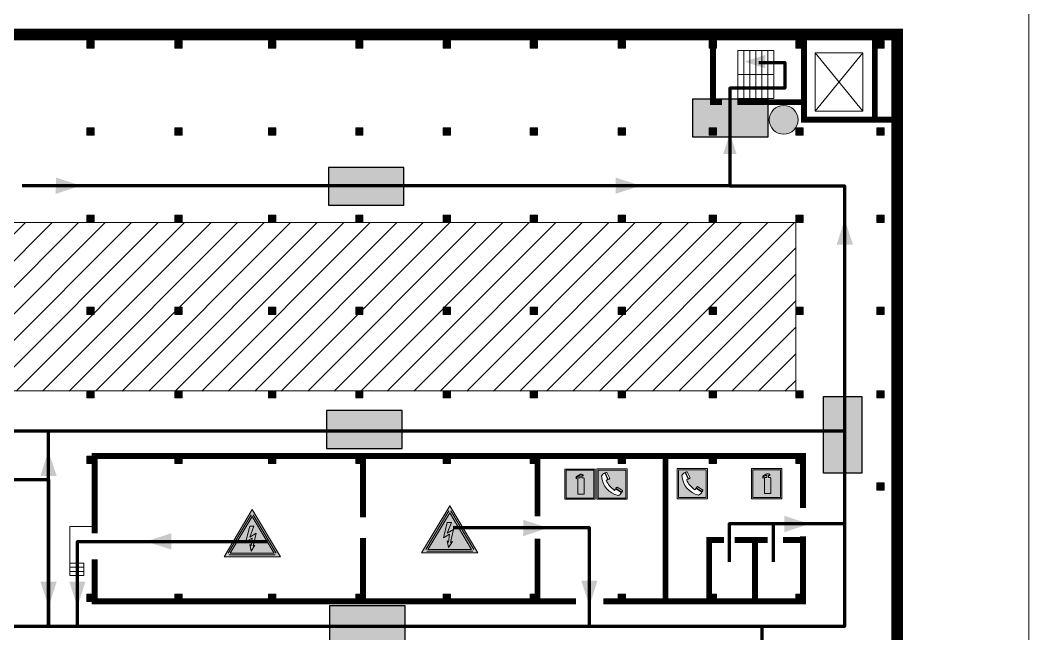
# Model space of a CAD drawing. Header units: millimetres. Extents: x 13810 to 67229, y 12374 to 21950.
# Drawn here: x 29495.7 to 29666.5, y 14740.7 to 14844.6 of the extents above; entities that cross this region are included whole.
import ezdxf

# ---------------------------------------------------------------- set-up
doc = ezdxf.new("R2010")
doc.units = ezdxf.units.MM
doc.layers.add('План_Штампы', color=7, linetype='Continuous')

# ---------------------------------------------------------------- blocks, each defined once
blk = doc.blocks.new('A$C32E8229D')
at = {"true_color": 0xffffff}
blk.add_hatch(color=7, dxfattribs=at).paths.add_polyline_path([(0, 0), (0, -8), (16, -8), (16, 0)])
h = blk.add_hatch(color=126)
h.paths.add_polyline_path([(0.2, -0.2), (15.8, -0.2), (15.8, -7.8), (0.2, -7.8)])
h.paths.add_polyline_path([(13.49, -2.05), (12.08, -2.05), (11.37, -2.63, 0.162397), (11.29, -2.84), (11.29, -3.63), (10.35, -3.63), (10.35, -4.05), (11.68, -4.05), (11.68, -3.48), (12.26, -4.28), (11.29, -5.1), (11.29, -6.78), (11.85, -6.78), (11.85, -5.44), (12.8, -4.64), (12.8, -5.94), (14.46, -5.94), (14.46, -5.39), (13.45, -5.39), (13.45, -3.97), (12.46, -2.59), (13.15, -2.59), (13.69, -3.34), (14.18, -3)], flags=16)
h.paths.add_polyline_path([(10.74, -1.82, 1), (11.8, -1.82, 1)], flags=16)
h.paths.add_polyline_path([(9.39, -3.59), (5.99, -3.59), (6.56, -3.03), (5.91, -3.03), (5.1, -3.83), (5.91, -4.64), (6.56, -4.64), (5.99, -4.09), (9.39, -4.09)], flags=16)
h.paths.add_polyline_path([(4.29, -1.08), (1.72, -1.08), (1.72, -6.6), (4.29, -6.6)], flags=16)
at = {"color": 126}
blk.add_lwpolyline([(16, -8), (0, -8), (0, 0), (16, 0)], close=True, dxfattribs=at)
blk = doc.blocks.new('A$C7B8C2D5B')
at = {"lineweight": 0}
h = blk.add_hatch(color=5, dxfattribs=at)
h.dxf.hatch_style = 1
h.paths.add_polyline_path([(1.4, -3.02, 1), (-2.11, -3.02, 1)])
at = {"color": 5, "lineweight": 0}
blk.add_circle((-0.36, -3.02), 1.75, dxfattribs=at)
blk = doc.blocks.new('A$C456E1F9C')
at = {"lineweight": 5}
h = blk.add_hatch(color=242, dxfattribs=at)
h.paths.add_polyline_path([(0.51, -1.47), (0.51, -13.26), (12.29, -13.26), (12.29, -1.47)])
h.paths.add_polyline_path([(5.42, -4.95, -0.254479), (4.78, -5.4), (3.52, -2.53, -0.209735), (4.23, -2.4)], flags=16)
h.paths.add_polyline_path([(8.53, -8.6), (10.87, -10.17), (10.54, -10.76), (8.03, -9.13, -0.192251)], flags=16)
h.paths.add_polyline_path([(4.61, -5.49, 0.005518), (3.87, -5.72, 0.128647), (7.49, -10.01, 0.00809), (7.83, -9.33), (10.47, -10.97, -0.16736), (8.99, -12.25, -0.327862), (1.95, -3.95, -0.166952), (3.36, -2.62)], flags=16)
at = {"color": 242, "lineweight": 5}
for p, q in [((0, -13.77), (0, -0.97)), ((12.8, -0.97), (0, -0.97)), ((4.61, -5.49), (3.36, -2.62)), ((3.52, -2.53), (4.78, -5.4)), ((4.23, -2.4), (5.42, -4.95)), ((12.8, -13.77), (12.8, -0.97)), ((7.83, -9.33), (10.47, -10.97)), ((8.03, -9.13), (10.54, -10.76)), ((10.81, -10.12), (8.53, -8.6)), ((10.54, -10.76), (10.8, -10.3)), ((10.8, -10.3), (10.81, -10.12)), ((0, -13.77), (12.8, -13.77))]:
    blk.add_line(p, q, dxfattribs=at)
blk.add_lwpolyline([(0.51, -1.47), (12.29, -1.47), (12.29, -13.26), (0.51, -13.26)], close=True, dxfattribs=at)
for centre, radius, start, end in [((4.59, -5.34), 2.99, 114.2845, 152.1974), ((11.12, -3.31), 9.19, 183.9915, 256.6009), ((4.02, -3.27), 0.891, 76.3284, 123.7092), ((14.98, -39.1), 35.17, 107.1487, 108.4135), ((13.86, -0.94), 11.08, 205.5536, 234.8762), ((4.68, -4.59), 0.824, 276.9621, 334.0723), ((-13.31, 0.8), 23.44, 332.5487, 334.4027), ((8.94, -9.5), 0.989, 114.4092, 157.9388), ((7.87, -9.46), 3, 291.9291, 329.9329)]:
    blk.add_arc(centre, radius, start, end, dxfattribs=at)
blk = doc.blocks.new('A$C3AD82952')
at = {"true_color": 0xf5f5ff}
h = blk.add_hatch(color=7, dxfattribs=at)
h.dxf.hatch_style = 1
h.paths.add_polyline_path([(8.21, 8.73, 0.414214), (7.89, 9.05), (7.22, 9.05), (7.22, 9.92), (7.59, 9.92, 1), (7.57, 10.36), (7.22, 10.36), (7.22, 10.6), (6.43, 10.6), (6.43, 10.36), (6.01, 10.36), (4.74, 9.59), (4.74, 8.69), (4.98, 8.73), (4.98, 9.26), (6.12, 9.91), (6.43, 9.91), (6.43, 9.05), (5.76, 9.05, 0.414214), (5.44, 8.73), (5.44, 2.2), (8.21, 2.2)], flags=0)
h.paths.add_polyline_path([(12.8, 12.8), (0, 12.8), (0, 0), (12.8, 0)])
h.paths.add_polyline_path([(0.51, 12.29), (12.29, 12.29), (12.29, 0.51), (0.51, 0.51)], flags=16)
h.paths.add_polyline_path([(4.74, 9.59), (6.01, 10.36), (6.43, 10.36), (6.43, 10.6), (7.22, 10.6), (7.22, 10.36), (7.59, 10.36, -0.94586), (7.59, 9.92), (7.22, 9.92), (7.22, 9.05), (7.89, 9.05, -0.414214), (8.21, 8.73), (8.21, 2.2), (5.44, 2.2), (5.44, 8.73, -0.414214), (5.76, 9.05), (6.43, 9.05), (6.43, 9.91), (6.12, 9.91), (4.98, 9.26), (4.98, 8.73), (4.74, 8.69)], flags=0)
h = blk.add_hatch(color=242)
h.dxf.hatch_style = 1
h.paths.add_polyline_path([(12.29, 12.29), (0.51, 12.29), (0.51, 0.51), (12.29, 0.51)])
h.paths.add_polyline_path([(4.74, 8.69), (4.74, 9.59), (6.01, 10.36), (6.43, 10.36), (6.43, 10.6), (7.22, 10.6), (7.22, 10.36), (7.59, 10.36, -0.94586), (7.59, 9.92), (7.22, 9.92), (7.22, 9.05), (7.89, 9.05, -0.414214), (8.21, 8.73), (8.21, 2.2), (5.44, 2.2), (5.44, 8.73, -0.414214), (5.76, 9.05), (6.43, 9.05), (6.43, 9.91), (6.12, 9.91), (4.98, 9.26), (4.98, 8.73)], flags=16)
h = blk.add_hatch(color=7, dxfattribs=at)
h.dxf.hatch_style = 1
h.paths.add_polyline_path([(8.21, 8.73, 0.414214), (7.89, 9.05), (7.22, 9.05), (7.22, 9.92), (7.59, 9.92, 1), (7.57, 10.36), (7.22, 10.36), (7.22, 10.6), (6.43, 10.6), (6.43, 10.36), (6.01, 10.36), (4.74, 9.59), (4.74, 8.69), (4.98, 8.73), (4.98, 9.26), (6.12, 9.91), (6.43, 9.91), (6.43, 9.05), (5.76, 9.05, 0.414214), (5.44, 8.73), (5.44, 2.2), (8.21, 2.2)])
at = {"color": 242, "lineweight": 5}
for p, q in [((0, 0), (0, 12.8)), ((0, 12.8), (12.8, 12.8)), ((6.01, 10.36), (4.74, 9.59)), ((4.74, 9.59), (4.74, 8.69)), ((4.74, 8.69), (4.98, 8.73)), ((4.98, 9.26), (6.12, 9.91)), ((4.98, 8.73), (4.98, 9.26)), ((5.44, 2.2), (5.44, 8.73)), ((5.76, 9.05), (6.43, 9.05)), ((6.01, 10.36), (6.43, 10.36)), ((6.12, 9.91), (6.43, 9.91)), ((7.22, 10.6), (6.43, 10.6)), ((6.43, 10.6), (6.43, 10.36)), ((6.43, 9.91), (6.43, 9.05)), ((7.22, 10.36), (7.22, 10.6)), ((7.59, 10.36), (7.22, 10.36)), ((7.22, 9.05), (7.22, 9.92)), ((7.59, 9.92), (7.22, 9.92)), ((7.89, 9.05), (7.22, 9.05)), ((8.21, 2.2), (8.21, 8.73)), ((12.8, 0), (12.8, 12.8)), ((0, 0), (12.8, 0)), ((5.44, 2.2), (8.21, 2.2))]:
    blk.add_line(p, q, dxfattribs=at)
blk.add_lwpolyline([(0.51, 12.29), (12.29, 12.29), (12.29, 0.51), (0.51, 0.51)], close=True, dxfattribs=at)
for centre, radius, start, end in [((5.76, 8.73), 0.32, 90, 180), ((7.58, 10.14), 0.223, 273.1875, 86.8125), ((7.89, 8.73), 0.32, 0, 90)]:
    blk.add_arc(centre, radius, start, end, dxfattribs=at)
blk = doc.blocks.new('A$C3E6D3DDE')
at = {"lineweight": 5}
h = blk.add_hatch(color=40, dxfattribs=at)
h.paths.add_polyline_path([(24.1, 1.45), (16.46, -11.35), (31.74, -11.35)])
h.paths.add_polyline_path([(24.09, -0.46), (30.03, -10.41), (18.14, -10.41)], flags=16)
h.paths.add_polyline_path([(24.54, -3.08), (23.41, -6.02), (25.13, -5.01), (24.33, -8.5), (24.82, -8.27), (23.79, -9.86), (23.4, -8.04), (23.8, -8.43), (24.04, -6.29), (22.39, -7.25), (23.44, -3.08)], flags=0)
h = blk.add_hatch(color=256, dxfattribs=at)
h.paths.add_polyline_path([(24.37, 0.03, 0.567511), (23.82, 0.03), (17.59, -10.4, 0.582454), (17.86, -10.88), (30.32, -10.88, 0.582149), (30.6, -10.4)])
h.paths.add_polyline_path([(24.09, -0.46), (18.14, -10.41), (30.03, -10.41)], flags=16)
h.paths.add_polyline_path([(24.54, -3.08), (23.41, -6.02), (25.13, -5.01), (24.33, -8.5), (24.82, -8.27), (23.79, -9.86), (23.4, -8.04), (23.8, -8.43), (24.04, -6.29), (22.39, -7.25), (23.44, -3.08)], flags=0)
h = blk.add_hatch(color=40, dxfattribs=at)
h.paths.add_polyline_path([(24.09, -0.46), (18.14, -10.41), (30.03, -10.41)])
h.paths.add_polyline_path([(24.82, -8.27), (23.79, -9.86), (23.4, -8.04), (23.8, -8.43), (24.04, -6.29), (22.39, -7.25), (23.44, -3.08), (24.54, -3.08), (23.41, -6.02), (25.13, -5.01), (24.33, -8.5)], flags=16)
at = {"color": 40, "lineweight": 5}
for p, q in [((16.46, -11.35), (24.1, 1.45)), ((24.1, 1.45), (31.74, -11.35))]:
    blk.add_line(p, q, dxfattribs=at)
at = {"lineweight": 5}
for p, q in [((17.59, -10.4), (23.82, 0.03)), ((24.37, 0.03), (30.6, -10.4)), ((18.14, -10.41), (24.09, -0.46)), ((24.09, -0.46), (30.03, -10.41)), ((23.44, -3.08), (22.39, -7.25)), ((23.41, -6.02), (24.54, -3.08)), ((25.13, -5.01), (23.41, -6.02)), ((24.54, -3.08), (23.44, -3.08)), ((24.33, -8.5), (25.13, -5.01)), ((22.39, -7.25), (24.04, -6.29)), ((23.8, -8.43), (23.4, -8.04)), ((23.4, -8.04), (23.79, -9.86)), ((24.04, -6.29), (23.8, -8.43)), ((17.86, -10.88), (30.32, -10.88)), ((18.14, -10.41), (30.03, -10.41)), ((23.79, -9.86), (24.82, -8.27)), ((24.82, -8.27), (24.33, -8.5))]:
    blk.add_line(p, q, dxfattribs=at)
at = {"color": 50, "lineweight": 5}
blk.add_line((31.74, -11.35), (16.46, -11.35), dxfattribs=at)
blk = doc.blocks.new('A$C7B4425F7')
at = {"true_color": 0xffffff}
blk.add_hatch(color=7, dxfattribs=at).paths.add_polyline_path([(0, 0), (-16, 0), (-16, -8), (0, -8)])
h = blk.add_hatch(color=126)
h.paths.add_polyline_path([(-0.2, -0.2), (-15.8, -0.2), (-15.8, -7.8), (-0.2, -7.8)])
h.paths.add_polyline_path([(-11.76, -2.03), (-11.76, -3.66), (-11.17, -3.66, -0.568275), (-11.17, -6.18), (-12.58, -6.18), (-12.58, -2.03)], flags=16)
h.paths.add_polyline_path([(-13.33, -4.12, -0.495768), (-13.59, -6.18), (-15.03, -6.18), (-15.03, -2.03), (-13.59, -2.03, -0.487973)], flags=16)
h.paths.add_polyline_path([(-10.25, -2.03), (-9.48, -2.03), (-9.48, -6.18), (-10.25, -6.18)], flags=16)
h.paths.add_polyline_path([(-13.84, -3.69), (-14.24, -3.69), (-14.24, -3.03), (-13.9, -3.03, -0.692621)], flags=0)
h.paths.add_polyline_path([(-9.15, -2.03), (-8.4, -2.03), (-8.04, -3.07), (-7.68, -2.03), (-6.93, -2.03), (-7.64, -4.1), (-6.93, -6.18), (-7.68, -6.18), (-8.04, -5.14), (-8.4, -6.18), (-9.15, -6.18), (-8.44, -4.1)], flags=16)
h.paths.add_polyline_path([(-11.76, -4.46), (-11.42, -4.46, -0.692621), (-11.36, -5.12), (-11.76, -5.12)], flags=0)
h.paths.add_polyline_path([(-13.9, -5.2), (-14.24, -5.2), (-14.24, -4.55), (-13.84, -4.55, -0.708038)], flags=0)
edge = h.paths.add_edge_path(flags=16)
edge.add_ellipse((-5.51, -4.08), major_axis=(0, 2.05), ratio=0.586184, start_angle=0, end_angle=360)
edge = h.paths.add_edge_path(flags=0)
edge.add_ellipse((-5.51, -4.08), major_axis=(0, 1.14), ratio=0.454828, start_angle=0, end_angle=360)
h.paths.add_polyline_path([(-4.13, -4.96, 0.377264), (-3.48, -4.52, 0.0555), (-3.16, -2.03), (-1.66, -2.03), (-1.66, -4.96), (-0.96, -4.96), (-0.96, -7.01), (-1.75, -7.01), (-1.75, -6.18), (-3.3, -6.18), (-3.3, -7.02), (-4.13, -7.02)], flags=16)
h.paths.add_polyline_path([(-2.73, -2.91), (-2.28, -2.91), (-2.28, -4.96), (-3.05, -4.96, 0.079136)], flags=0)
at = {"color": 126}
blk.add_lwpolyline([(-16, -8), (0, -8), (0, 0), (-16, 0)], close=True, dxfattribs=at)

msp = doc.modelspace()

# ---------------------------------------------------------------- hatches: boundary and pattern name
at = {"lineweight": 0}
h = msp.add_hatch(color=256, dxfattribs=at)
h.dxf.hatch_style = 1
h.paths.add_polyline_path([(29507.01, 14841.1), (29507.01, 14839.87), (29508.23, 14839.87), (29508.23, 14841.1)])
h = msp.add_hatch(color=256, dxfattribs=at)
h.dxf.hatch_style = 1
h.paths.add_polyline_path([(29521.92, 14841.1), (29521.92, 14839.87), (29523.14, 14839.87), (29523.14, 14841.1)])
h = msp.add_hatch(color=256, dxfattribs=at)
h.dxf.hatch_style = 1
h.paths.add_polyline_path([(29537.79, 14841.1), (29537.79, 14839.87), (29539.01, 14839.87), (29539.01, 14841.1)])
h = msp.add_hatch(color=256, dxfattribs=at)
h.dxf.hatch_style = 1
h.paths.add_polyline_path([(29552.56, 14841.1), (29552.56, 14839.87), (29553.78, 14839.87), (29553.78, 14841.1)])
h = msp.add_hatch(color=256, dxfattribs=at)
h.dxf.hatch_style = 1
h.paths.add_polyline_path([(29567.39, 14841.1), (29567.39, 14839.87), (29568.61, 14839.87), (29568.61, 14841.1)])
h = msp.add_hatch(color=256, dxfattribs=at)
h.dxf.hatch_style = 1
h.paths.add_polyline_path([(29582.12, 14841.1), (29582.12, 14839.87), (29583.34, 14839.87), (29583.34, 14841.1)])
h = msp.add_hatch(color=256, dxfattribs=at)
h.dxf.hatch_style = 1
h.paths.add_polyline_path([(29597, 14841.1), (29597, 14839.87), (29598.22, 14839.87), (29598.22, 14841.1)])
h = msp.add_hatch(color=256, dxfattribs=at)
h.dxf.hatch_style = 1
h.paths.add_polyline_path([(29612.42, 14841.1), (29612.42, 14839.87), (29613.65, 14839.87), (29613.65, 14841.1)])
h = msp.add_hatch(color=256, dxfattribs=at)
h.dxf.hatch_style = 1
h.paths.add_polyline_path([(29627.09, 14841.1), (29627.09, 14839.87), (29628.31, 14839.87), (29628.31, 14841.1)])
h = msp.add_hatch(color=256, dxfattribs=at)
h.dxf.hatch_style = 1
h.paths.add_polyline_path([(29640.82, 14841.11), (29640.82, 14839.88), (29642.04, 14839.88), (29642.04, 14841.11)])
h = msp.add_hatch(color=256, dxfattribs=at)
h.dxf.hatch_style = 1
h.paths.add_polyline_path([(29507.01, 14826.38), (29507.01, 14825.15), (29508.23, 14825.15), (29508.23, 14826.38)])
h = msp.add_hatch(color=256, dxfattribs=at)
h.dxf.hatch_style = 1
h.paths.add_polyline_path([(29521.92, 14826.38), (29521.92, 14825.15), (29523.14, 14825.15), (29523.14, 14826.38)])
h = msp.add_hatch(color=256, dxfattribs=at)
h.dxf.hatch_style = 1
h.paths.add_polyline_path([(29537.79, 14826.38), (29537.79, 14825.15), (29539.01, 14825.15), (29539.01, 14826.38)])
h = msp.add_hatch(color=256, dxfattribs=at)
h.dxf.hatch_style = 1
h.paths.add_polyline_path([(29552.56, 14826.38), (29552.56, 14825.15), (29553.78, 14825.15), (29553.78, 14826.38)])
h = msp.add_hatch(color=256, dxfattribs=at)
h.dxf.hatch_style = 1
h.paths.add_polyline_path([(29567.39, 14826.38), (29567.39, 14825.15), (29568.61, 14825.15), (29568.61, 14826.38)])
h = msp.add_hatch(color=256, dxfattribs=at)
h.dxf.hatch_style = 1
h.paths.add_polyline_path([(29582.12, 14826.38), (29582.12, 14825.15), (29583.34, 14825.15), (29583.34, 14826.38)])
h = msp.add_hatch(color=256, dxfattribs=at)
h.dxf.hatch_style = 1
h.paths.add_polyline_path([(29597, 14826.38), (29597, 14825.15), (29598.22, 14825.15), (29598.22, 14826.38)])
h = msp.add_hatch(color=256, dxfattribs=at)
h.dxf.hatch_style = 1
h.paths.add_polyline_path([(29612.42, 14826.38), (29612.42, 14825.15), (29613.65, 14825.15), (29613.65, 14826.38)])
h = msp.add_hatch(color=256, dxfattribs=at)
h.dxf.hatch_style = 1
h.paths.add_polyline_path([(29627.09, 14826.38), (29627.09, 14825.15), (29628.31, 14825.15), (29628.31, 14826.38)])
h = msp.add_hatch(color=256, dxfattribs=at)
h.dxf.hatch_style = 1
h.paths.add_polyline_path([(29640.82, 14826.38), (29640.82, 14825.15), (29642.04, 14825.15), (29642.04, 14826.38)])
h = msp.add_hatch(dxfattribs=at)
h.set_pattern_fill('ANSI31', color=256, angle=180)
h.set_pattern_definition([(225, (46856.7913, 21551.342), (2.24506403, -2.24506403), [])])
h.paths.add_polyline_path([(29630.82, 14729.43), (29640.66, 14729.43), (29640.66, 14739.39), (29630.82, 14739.39)])
h.paths.add_polyline_path([(29553.71, 14706), (29567.31, 14706), (29567.31, 14735.09), (29553.71, 14735.09)])
h.paths.add_polyline_path([(29523.06, 14706), (29537.72, 14706), (29537.72, 14735.09), (29523.06, 14735.09)])
h.paths.add_polyline_path([(29479.03, 14706), (29506.93, 14706), (29506.93, 14735.09), (29479.03, 14735.09)])
h.paths.add_polyline_path([(29466.35, 14723.1), (29476, 14723.1), (29476, 14732.81), (29466.35, 14732.81)])
h.paths.add_polyline_path([(29464.52, 14677.43), (29477.81, 14677.43), (29477.81, 14689.92), (29464.52, 14689.92)])
h.paths.add_polyline_path([(29344.69, 14706), (29417.82, 14706), (29417.82, 14735.1), (29344.69, 14735.1)])
h.paths.add_polyline_path([(29194.26, 14706), (29313.12, 14706), (29313.12, 14735.1), (29194.26, 14735.1)])
h.paths.add_polyline_path([(29224.82, 14781.8), (29313.12, 14781.8), (29313.12, 14810.28), (29224.82, 14810.28)])
h.paths.add_polyline_path([(29359.24, 14781.8), (29447.7, 14781.8), (29447.7, 14810.28), (29359.24, 14810.28)])
h.paths.add_polyline_path([(29465.44, 14783.09), (29476.69, 14783.09), (29476.69, 14793.79), (29465.44, 14793.79)])
h.paths.add_polyline_path([(29465.44, 14812.7), (29476.69, 14812.7), (29476.69, 14823.4), (29465.44, 14823.4)])
h.paths.add_polyline_path([(29479.03, 14781.8), (29627.02, 14781.8), (29627.02, 14810.28), (29479.03, 14810.28)])
h = msp.add_hatch(color=256, dxfattribs=at)
h.dxf.hatch_style = 1
h.paths.add_polyline_path([(29507.01, 14811.59), (29507.01, 14810.36), (29508.23, 14810.36), (29508.23, 14811.59)])
h = msp.add_hatch(color=256, dxfattribs=at)
h.dxf.hatch_style = 1
h.paths.add_polyline_path([(29521.92, 14811.59), (29521.92, 14810.36), (29523.14, 14810.36), (29523.14, 14811.59)])
h = msp.add_hatch(color=256, dxfattribs=at)
h.dxf.hatch_style = 1
h.paths.add_polyline_path([(29537.79, 14811.59), (29537.79, 14810.36), (29539.01, 14810.36), (29539.01, 14811.59)])
h = msp.add_hatch(color=256, dxfattribs=at)
h.dxf.hatch_style = 1
h.paths.add_polyline_path([(29552.56, 14811.59), (29552.56, 14810.36), (29553.78, 14810.36), (29553.78, 14811.59)])
h = msp.add_hatch(color=256, dxfattribs=at)
h.dxf.hatch_style = 1
h.paths.add_polyline_path([(29567.39, 14811.59), (29567.39, 14810.36), (29568.61, 14810.36), (29568.61, 14811.59)])
h = msp.add_hatch(color=256, dxfattribs=at)
h.dxf.hatch_style = 1
h.paths.add_polyline_path([(29582.12, 14811.59), (29582.12, 14810.36), (29583.34, 14810.36), (29583.34, 14811.59)])
h = msp.add_hatch(color=256, dxfattribs=at)
h.dxf.hatch_style = 1
h.paths.add_polyline_path([(29597, 14811.59), (29597, 14810.36), (29598.22, 14810.36), (29598.22, 14811.59)])
h = msp.add_hatch(color=256, dxfattribs=at)
h.dxf.hatch_style = 1
h.paths.add_polyline_path([(29612.42, 14811.59), (29612.42, 14810.36), (29613.65, 14810.36), (29613.65, 14811.59)])
h = msp.add_hatch(color=256, dxfattribs=at)
h.dxf.hatch_style = 1
h.paths.add_polyline_path([(29627.09, 14811.59), (29627.09, 14810.36), (29628.31, 14810.36), (29628.31, 14811.59)])
h = msp.add_hatch(color=256, dxfattribs=at)
h.dxf.hatch_style = 1
h.paths.add_polyline_path([(29640.82, 14811.59), (29640.82, 14810.36), (29642.04, 14810.36), (29642.04, 14811.59)])
h = msp.add_hatch(color=256, dxfattribs=at)
h.dxf.hatch_style = 1
h.paths.add_polyline_path([(29507.01, 14796.01), (29507.01, 14794.78), (29508.23, 14794.78), (29508.23, 14796.01)])
h = msp.add_hatch(color=256, dxfattribs=at)
h.dxf.hatch_style = 1
h.paths.add_polyline_path([(29521.92, 14796.01), (29521.92, 14794.78), (29523.14, 14794.78), (29523.14, 14796.01)])
h = msp.add_hatch(color=256, dxfattribs=at)
h.dxf.hatch_style = 1
h.paths.add_polyline_path([(29537.79, 14796.01), (29537.79, 14794.78), (29539.01, 14794.78), (29539.01, 14796.01)])
h = msp.add_hatch(color=256, dxfattribs=at)
h.dxf.hatch_style = 1
h.paths.add_polyline_path([(29552.56, 14796.01), (29552.56, 14794.78), (29553.78, 14794.78), (29553.78, 14796.01)])
h = msp.add_hatch(color=256, dxfattribs=at)
h.dxf.hatch_style = 1
h.paths.add_polyline_path([(29567.39, 14796.01), (29567.39, 14794.78), (29568.61, 14794.78), (29568.61, 14796.01)])
h = msp.add_hatch(color=256, dxfattribs=at)
h.dxf.hatch_style = 1
h.paths.add_polyline_path([(29582.12, 14796.01), (29582.12, 14794.78), (29583.34, 14794.78), (29583.34, 14796.01)])
h = msp.add_hatch(color=256, dxfattribs=at)
h.dxf.hatch_style = 1
h.paths.add_polyline_path([(29597, 14796.01), (29597, 14794.78), (29598.22, 14794.78), (29598.22, 14796.01)])
h = msp.add_hatch(color=256, dxfattribs=at)
h.dxf.hatch_style = 1
h.paths.add_polyline_path([(29612.42, 14796.01), (29612.42, 14794.78), (29613.65, 14794.78), (29613.65, 14796.01)])
h = msp.add_hatch(color=256, dxfattribs=at)
h.dxf.hatch_style = 1
h.paths.add_polyline_path([(29627.09, 14796.01), (29627.09, 14794.78), (29628.31, 14794.78), (29628.31, 14796.01)])
h = msp.add_hatch(color=256, dxfattribs=at)
h.dxf.hatch_style = 1
h.paths.add_polyline_path([(29640.82, 14796.01), (29640.82, 14794.78), (29642.04, 14794.78), (29642.04, 14796.01)])
h = msp.add_hatch(color=256, dxfattribs=at)
h.dxf.hatch_style = 1
h.paths.add_polyline_path([(29507.01, 14781.88), (29507.01, 14780.65), (29508.23, 14780.65), (29508.23, 14781.88)])
h = msp.add_hatch(color=256, dxfattribs=at)
h.dxf.hatch_style = 1
h.paths.add_polyline_path([(29521.92, 14781.88), (29521.92, 14780.65), (29523.14, 14780.65), (29523.14, 14781.88)])
h = msp.add_hatch(color=256, dxfattribs=at)
h.dxf.hatch_style = 1
h.paths.add_polyline_path([(29537.79, 14781.88), (29537.79, 14780.65), (29539.01, 14780.65), (29539.01, 14781.88)])
h = msp.add_hatch(color=256, dxfattribs=at)
h.dxf.hatch_style = 1
h.paths.add_polyline_path([(29552.56, 14781.88), (29552.56, 14780.65), (29553.78, 14780.65), (29553.78, 14781.88)])
h = msp.add_hatch(color=256, dxfattribs=at)
h.dxf.hatch_style = 1
h.paths.add_polyline_path([(29567.39, 14781.88), (29567.39, 14780.65), (29568.61, 14780.65), (29568.61, 14781.88)])
h = msp.add_hatch(color=256, dxfattribs=at)
h.dxf.hatch_style = 1
h.paths.add_polyline_path([(29582.12, 14781.88), (29582.12, 14780.65), (29583.34, 14780.65), (29583.34, 14781.88)])
h = msp.add_hatch(color=256, dxfattribs=at)
h.dxf.hatch_style = 1
h.paths.add_polyline_path([(29597, 14781.88), (29597, 14780.65), (29598.22, 14780.65), (29598.22, 14781.88)])
h = msp.add_hatch(color=256, dxfattribs=at)
h.dxf.hatch_style = 1
h.paths.add_polyline_path([(29612.42, 14781.88), (29612.42, 14780.65), (29613.65, 14780.65), (29613.65, 14781.88)])
h = msp.add_hatch(color=256, dxfattribs=at)
h.dxf.hatch_style = 1
h.paths.add_polyline_path([(29627.09, 14781.88), (29627.09, 14780.65), (29628.31, 14780.65), (29628.31, 14781.88)])
h = msp.add_hatch(color=256, dxfattribs=at)
h.dxf.hatch_style = 1
h.paths.add_polyline_path([(29640.82, 14781.88), (29640.82, 14780.65), (29642.04, 14780.65), (29642.04, 14781.88)])
h = msp.add_hatch(color=256, dxfattribs=at)
h.dxf.hatch_style = 1
h.paths.add_polyline_path([(29507.01, 14770.81), (29507.01, 14769.57), (29508.23, 14769.57), (29508.23, 14770.81)])
h = msp.add_hatch(color=256, dxfattribs=at)
h.dxf.hatch_style = 1
h.paths.add_polyline_path([(29521.92, 14770.81), (29521.92, 14769.57), (29523.14, 14769.57), (29523.14, 14770.81)])
h = msp.add_hatch(color=256, dxfattribs=at)
h.dxf.hatch_style = 1
h.paths.add_polyline_path([(29537.79, 14770.81), (29537.79, 14769.57), (29539.01, 14769.57), (29539.01, 14770.81)])
h = msp.add_hatch(color=256, dxfattribs=at)
h.dxf.hatch_style = 1
h.paths.add_polyline_path([(29552.56, 14770.81), (29552.56, 14769.57), (29553.78, 14769.57), (29553.78, 14770.81)])
h = msp.add_hatch(color=256, dxfattribs=at)
h.dxf.hatch_style = 1
h.paths.add_polyline_path([(29567.39, 14770.81), (29567.39, 14769.57), (29568.61, 14769.57), (29568.61, 14770.81)])
h = msp.add_hatch(color=256, dxfattribs=at)
h.dxf.hatch_style = 1
h.paths.add_polyline_path([(29582.12, 14770.81), (29582.12, 14769.57), (29583.34, 14769.57), (29583.34, 14770.81)])
h = msp.add_hatch(color=256, dxfattribs=at)
h.dxf.hatch_style = 1
h.paths.add_polyline_path([(29597, 14770.81), (29597, 14769.57), (29598.22, 14769.57), (29598.22, 14770.81)])
h = msp.add_hatch(color=256, dxfattribs=at)
h.dxf.hatch_style = 1
h.paths.add_polyline_path([(29612.42, 14770.81), (29612.42, 14769.57), (29613.65, 14769.57), (29613.65, 14770.81)])
h = msp.add_hatch(color=256, dxfattribs=at)
h.dxf.hatch_style = 1
h.paths.add_polyline_path([(29627.09, 14770.81), (29627.09, 14769.57), (29628.31, 14769.57), (29628.31, 14770.81)])
h = msp.add_hatch(color=256, dxfattribs=at)
h.dxf.hatch_style = 1
h.paths.add_polyline_path([(29640.82, 14766.27), (29640.82, 14765.03), (29642.04, 14765.03), (29642.04, 14766.27)])
h = msp.add_hatch(color=256, dxfattribs=at)
h.dxf.hatch_style = 1
h.paths.add_polyline_path([(29507.01, 14747.44), (29507.01, 14746.21), (29508.23, 14746.21), (29508.23, 14747.44)])
h = msp.add_hatch(color=256, dxfattribs=at)
h.dxf.hatch_style = 1
h.paths.add_polyline_path([(29521.92, 14747.44), (29521.92, 14746.21), (29523.14, 14746.21), (29523.14, 14747.44)])
h = msp.add_hatch(color=256, dxfattribs=at)
h.dxf.hatch_style = 1
h.paths.add_polyline_path([(29537.79, 14747.44), (29537.79, 14746.21), (29539.01, 14746.21), (29539.01, 14747.44)])
h = msp.add_hatch(color=256, dxfattribs=at)
h.dxf.hatch_style = 1
h.paths.add_polyline_path([(29552.56, 14747.44), (29552.56, 14746.21), (29553.78, 14746.21), (29553.78, 14747.44)])
h = msp.add_hatch(color=256, dxfattribs=at)
h.dxf.hatch_style = 1
h.paths.add_polyline_path([(29567.39, 14747.44), (29567.39, 14746.21), (29568.61, 14746.21), (29568.61, 14747.44)])
h = msp.add_hatch(color=256, dxfattribs=at)
h.dxf.hatch_style = 1
h.paths.add_polyline_path([(29582.12, 14747.44), (29582.12, 14746.21), (29583.34, 14746.21), (29583.34, 14747.44)])
h = msp.add_hatch(color=256, dxfattribs=at)
h.dxf.hatch_style = 1
h.paths.add_polyline_path([(29597, 14747.44), (29597, 14746.21), (29598.22, 14746.21), (29598.22, 14747.44)])
h = msp.add_hatch(color=256, dxfattribs=at)
h.dxf.hatch_style = 1
h.paths.add_polyline_path([(29612.42, 14747.44), (29612.42, 14746.21), (29613.65, 14746.21), (29613.65, 14747.44)])
h = msp.add_hatch(color=256, dxfattribs=at)
h.dxf.hatch_style = 1
h.paths.add_polyline_path([(29627.09, 14747.44), (29627.09, 14746.21), (29628.31, 14746.21), (29628.31, 14747.44)])

# ---------------------------------------------------------------- linework, layer by layer
at = {"color": 126, "lineweight": 0, "true_color": 0x008754}
msp.add_lwpolyline([(29066.55, 14939.23), (29666.55, 14939.23), (29666.55, 14544.23), (29066.55, 14544.23)], close=True, dxfattribs=at)
at = {"lineweight": 0}
for points, const_width in [([(29644.19, 14674.74), (29644.26, 14674.74), (29644.26, 14842.17), (29187.77, 14842.17)], 2), ([(29643.86, 14827.77), (29628.47, 14827.77), (29628.47, 14842.56), (29628.47, 14830.71), (29617.2, 14830.71)], 1), ([(29614.6, 14830.71), (29613.08, 14830.71), (29613.08, 14842.14)], 1), ([(29640.47, 14827.77), (29640.47, 14842.16)], 1), ([(29508.33, 14757.71), (29508.33, 14770.81), (29628.31, 14770.81), (29628.31, 14762.02)], 1), ([(29553.78, 14770.81), (29553.78, 14760.42)], 1), ([(29583.34, 14770.81), (29583.34, 14760.62)], 1), ([(29605.01, 14770.81), (29605.01, 14746.21)], 1), ([(29553.78, 14756.94), (29553.78, 14746.21)], 1), ([(29583.34, 14756.84), (29583.34, 14746.21)], 1), ([(29628.31, 14757.24), (29628.31, 14746.21), (29594.49, 14746.21)], 1), ([(29612.42, 14746.21), (29612.42, 14756.59), (29614.9, 14756.59)], 1), ([(29616.71, 14756.59), (29622.3, 14756.59)], 1), ([(29620.19, 14756.59), (29620.19, 14746.21)], 1), ([(29628.31, 14756.59), (29624.94, 14756.59)], 1), ([(29589.85, 14746.21), (29508.33, 14746.21), (29508.33, 14753.35)], 1)]:
    msp.add_lwpolyline(points, dxfattribs=dict(at, const_width=const_width))
for points in [[(29508.23, 14839.87), (29507.01, 14839.87), (29507.01, 14841.1), (29508.23, 14841.1)], [(29523.14, 14839.87), (29521.92, 14839.87), (29521.92, 14841.1), (29523.14, 14841.1)], [(29539.01, 14839.87), (29537.79, 14839.87), (29537.79, 14841.1), (29539.01, 14841.1)], [(29553.78, 14839.87), (29552.56, 14839.87), (29552.56, 14841.1), (29553.78, 14841.1)], [(29568.61, 14839.87), (29567.39, 14839.87), (29567.39, 14841.1), (29568.61, 14841.1)], [(29583.34, 14839.87), (29582.12, 14839.87), (29582.12, 14841.1), (29583.34, 14841.1)], [(29598.22, 14839.87), (29597, 14839.87), (29597, 14841.1), (29598.22, 14841.1)], [(29613.65, 14839.87), (29612.42, 14839.87), (29612.42, 14841.1), (29613.65, 14841.1)], [(29628.31, 14839.87), (29627.09, 14839.87), (29627.09, 14841.1), (29628.31, 14841.1)], [(29642.04, 14839.88), (29640.82, 14839.88), (29640.82, 14841.11), (29642.04, 14841.11)], [(29618.26, 14839.48), (29617.24, 14839.48), (29617.24, 14835.4), (29618.26, 14835.4)], [(29619.28, 14839.48), (29618.26, 14839.48), (29618.26, 14835.4), (29619.28, 14835.4)], [(29620.3, 14839.48), (29619.28, 14839.48), (29619.28, 14835.4), (29620.3, 14835.4)], [(29621.33, 14839.48), (29620.3, 14839.48), (29620.3, 14835.4), (29621.33, 14835.4)], [(29622.35, 14839.48), (29621.33, 14839.48), (29621.33, 14835.4), (29622.35, 14835.4)], [(29622.35, 14839.48), (29621.33, 14839.48), (29621.33, 14835.4), (29622.35, 14835.4)], [(29623.37, 14839.48), (29622.35, 14839.48), (29622.35, 14835.4), (29623.37, 14835.4)], [(29638.46, 14829.2), (29630.36, 14829.2), (29630.36, 14839.09), (29638.46, 14839.09)], [(29618.26, 14835.4), (29617.24, 14835.4), (29617.24, 14831.31), (29618.26, 14831.31)], [(29619.28, 14835.4), (29618.26, 14835.4), (29618.26, 14831.31), (29619.28, 14831.31)], [(29620.3, 14835.4), (29619.28, 14835.4), (29619.28, 14831.31), (29620.3, 14831.31)], [(29621.33, 14835.4), (29620.3, 14835.4), (29620.3, 14831.31), (29621.33, 14831.31)], [(29622.35, 14835.4), (29621.33, 14835.4), (29621.33, 14831.31), (29622.35, 14831.31)], [(29622.35, 14835.4), (29621.33, 14835.4), (29621.33, 14831.31), (29622.35, 14831.31)], [(29623.37, 14835.4), (29622.35, 14835.4), (29622.35, 14831.31), (29623.37, 14831.31)], [(29508.23, 14825.15), (29507.01, 14825.15), (29507.01, 14826.38), (29508.23, 14826.38)], [(29523.14, 14825.15), (29521.92, 14825.15), (29521.92, 14826.38), (29523.14, 14826.38)], [(29539.01, 14825.15), (29537.79, 14825.15), (29537.79, 14826.38), (29539.01, 14826.38)], [(29553.78, 14825.15), (29552.56, 14825.15), (29552.56, 14826.38), (29553.78, 14826.38)], [(29568.61, 14825.15), (29567.39, 14825.15), (29567.39, 14826.38), (29568.61, 14826.38)], [(29583.34, 14825.15), (29582.12, 14825.15), (29582.12, 14826.38), (29583.34, 14826.38)], [(29598.22, 14825.15), (29597, 14825.15), (29597, 14826.38), (29598.22, 14826.38)], [(29613.65, 14825.15), (29612.42, 14825.15), (29612.42, 14826.38), (29613.65, 14826.38)], [(29628.31, 14825.15), (29627.09, 14825.15), (29627.09, 14826.38), (29628.31, 14826.38)], [(29642.04, 14825.15), (29640.82, 14825.15), (29640.82, 14826.38), (29642.04, 14826.38)], [(29627.09, 14781.88), (29479.11, 14781.88), (29479.11, 14810.36), (29627.09, 14810.36)], [(29508.23, 14810.36), (29507.01, 14810.36), (29507.01, 14811.59), (29508.23, 14811.59)], [(29523.14, 14810.36), (29521.92, 14810.36), (29521.92, 14811.59), (29523.14, 14811.59)], [(29539.01, 14810.36), (29537.79, 14810.36), (29537.79, 14811.59), (29539.01, 14811.59)], [(29553.78, 14810.36), (29552.56, 14810.36), (29552.56, 14811.59), (29553.78, 14811.59)], [(29568.61, 14810.36), (29567.39, 14810.36), (29567.39, 14811.59), (29568.61, 14811.59)], [(29583.34, 14810.36), (29582.12, 14810.36), (29582.12, 14811.59), (29583.34, 14811.59)], [(29598.22, 14810.36), (29597, 14810.36), (29597, 14811.59), (29598.22, 14811.59)], [(29613.65, 14810.36), (29612.42, 14810.36), (29612.42, 14811.59), (29613.65, 14811.59)], [(29628.31, 14810.36), (29627.09, 14810.36), (29627.09, 14811.59), (29628.31, 14811.59)], [(29642.04, 14810.36), (29640.82, 14810.36), (29640.82, 14811.59), (29642.04, 14811.59)], [(29508.23, 14794.78), (29507.01, 14794.78), (29507.01, 14796.01), (29508.23, 14796.01)], [(29523.14, 14794.78), (29521.92, 14794.78), (29521.92, 14796.01), (29523.14, 14796.01)], [(29539.01, 14794.78), (29537.79, 14794.78), (29537.79, 14796.01), (29539.01, 14796.01)], [(29553.78, 14794.78), (29552.56, 14794.78), (29552.56, 14796.01), (29553.78, 14796.01)], [(29568.61, 14794.78), (29567.39, 14794.78), (29567.39, 14796.01), (29568.61, 14796.01)], [(29583.34, 14794.78), (29582.12, 14794.78), (29582.12, 14796.01), (29583.34, 14796.01)], [(29598.22, 14794.78), (29597, 14794.78), (29597, 14796.01), (29598.22, 14796.01)], [(29613.65, 14794.78), (29612.42, 14794.78), (29612.42, 14796.01), (29613.65, 14796.01)], [(29628.31, 14794.78), (29627.09, 14794.78), (29627.09, 14796.01), (29628.31, 14796.01)], [(29642.04, 14794.78), (29640.82, 14794.78), (29640.82, 14796.01), (29642.04, 14796.01)], [(29508.23, 14780.65), (29507.01, 14780.65), (29507.01, 14781.88), (29508.23, 14781.88)], [(29523.14, 14780.65), (29521.92, 14780.65), (29521.92, 14781.88), (29523.14, 14781.88)], [(29539.01, 14780.65), (29537.79, 14780.65), (29537.79, 14781.88), (29539.01, 14781.88)], [(29553.78, 14780.65), (29552.56, 14780.65), (29552.56, 14781.88), (29553.78, 14781.88)], [(29568.61, 14780.65), (29567.39, 14780.65), (29567.39, 14781.88), (29568.61, 14781.88)], [(29583.34, 14780.65), (29582.12, 14780.65), (29582.12, 14781.88), (29583.34, 14781.88)], [(29598.22, 14780.65), (29597, 14780.65), (29597, 14781.88), (29598.22, 14781.88)], [(29613.65, 14780.65), (29612.42, 14780.65), (29612.42, 14781.88), (29613.65, 14781.88)], [(29628.31, 14780.65), (29627.09, 14780.65), (29627.09, 14781.88), (29628.31, 14781.88)], [(29642.04, 14780.65), (29640.82, 14780.65), (29640.82, 14781.88), (29642.04, 14781.88)], [(29508.23, 14769.57), (29507.01, 14769.57), (29507.01, 14770.81), (29508.23, 14770.81)], [(29523.14, 14769.57), (29521.92, 14769.57), (29521.92, 14770.81), (29523.14, 14770.81)], [(29539.01, 14769.57), (29537.79, 14769.57), (29537.79, 14770.81), (29539.01, 14770.81)], [(29553.78, 14769.57), (29552.56, 14769.57), (29552.56, 14770.81), (29553.78, 14770.81)], [(29568.61, 14769.57), (29567.39, 14769.57), (29567.39, 14770.81), (29568.61, 14770.81)], [(29583.34, 14769.57), (29582.12, 14769.57), (29582.12, 14770.81), (29583.34, 14770.81)], [(29598.22, 14769.57), (29597, 14769.57), (29597, 14770.81), (29598.22, 14770.81)], [(29613.65, 14769.57), (29612.42, 14769.57), (29612.42, 14770.81), (29613.65, 14770.81)], [(29628.31, 14769.57), (29627.09, 14769.57), (29627.09, 14770.81), (29628.31, 14770.81)], [(29642.04, 14765.03), (29640.82, 14765.03), (29640.82, 14766.27), (29642.04, 14766.27)], [(29506.53, 14752.67), (29504.15, 14752.67), (29504.15, 14751.98), (29506.53, 14751.98)], [(29506.53, 14751.98), (29504.15, 14751.98), (29504.15, 14751.29), (29506.53, 14751.29)], [(29506.53, 14751.29), (29504.15, 14751.29), (29504.15, 14750.6), (29506.53, 14750.6)], [(29508.23, 14746.21), (29507.01, 14746.21), (29507.01, 14747.44), (29508.23, 14747.44)], [(29523.14, 14746.21), (29521.92, 14746.21), (29521.92, 14747.44), (29523.14, 14747.44)], [(29539.01, 14746.21), (29537.79, 14746.21), (29537.79, 14747.44), (29539.01, 14747.44)], [(29553.78, 14746.21), (29552.56, 14746.21), (29552.56, 14747.44), (29553.78, 14747.44)], [(29568.61, 14746.21), (29567.39, 14746.21), (29567.39, 14747.44), (29568.61, 14747.44)], [(29583.34, 14746.21), (29582.12, 14746.21), (29582.12, 14747.44), (29583.34, 14747.44)], [(29598.22, 14746.21), (29597, 14746.21), (29597, 14747.44), (29598.22, 14747.44)], [(29613.65, 14746.21), (29612.42, 14746.21), (29612.42, 14747.44), (29613.65, 14747.44)], [(29628.31, 14746.21), (29627.09, 14746.21), (29627.09, 14747.44), (29628.31, 14747.44)]]:
    msp.add_lwpolyline(points, close=True, dxfattribs=at)
for points in [[(29638.46, 14839.09), (29630.36, 14829.2)], [(29638.46, 14829.2), (29630.36, 14839.09)], [(29504.15, 14750.6), (29504.15, 14758.86), (29508.33, 14758.86)]]:
    msp.add_lwpolyline(points, dxfattribs=at)
at = {"color": 126, "lineweight": 100, "true_color": 0x008754}
for points in [[(29620.8, 14837.42), (29625.2, 14837.42), (29625.2, 14833.06), (29615.91, 14833.06), (29615.91, 14816.56), (29635.32, 14816.56), (29635.32, 14741.97), (29185.35, 14741.97), (29185.35, 14701.21), (29175.06, 14693.08), (29175.06, 14677.38), (29165.17, 14677.38), (29165.17, 14688.44), (29168.9, 14688.44), (29168.9, 14684.54)], [(29615.91, 14816.56), (29496.07, 14816.56)], [(29635.32, 14775.04), (29185.35, 14775.04), (29185.35, 14741.97)], [(29488.88, 14766.85), (29500.55, 14766.85), (29500.55, 14741.97), (29500.55, 14775.04)], [(29623.33, 14752.9), (29623.33, 14759.35), (29615.79, 14759.35), (29615.79, 14752.9)], [(29635.32, 14759.35), (29624.24, 14759.35), (29623.33, 14759.35)], [(29592.13, 14741.97), (29592.13, 14758.66), (29569.05, 14758.66)], [(29537.6, 14756.32), (29505.38, 14756.32), (29505.38, 14741.97)], [(29621.32, 14741.97), (29621.32, 14718.89)]]:
    msp.add_lwpolyline(points, dxfattribs=at)
at = {"layer": 'План_Штампы', "color": 126, "true_color": 0x008754}
for points in [[(29621.91, 14838.72), (29621.91, 14836.44), (29618.41, 14837.57)], [(29617.06, 14821.95), (29614.79, 14821.95), (29615.91, 14825.44)], [(29501.76, 14815.19), (29501.77, 14817.96), (29506.02, 14816.59)], [(29596.55, 14815.19), (29596.56, 14817.96), (29600.8, 14816.59)], [(29636.77, 14806.6), (29634, 14806.61), (29635.37, 14810.85)], [(29501.91, 14767.44), (29499.15, 14767.44), (29500.51, 14771.69)], [(29580.91, 14757.25), (29580.92, 14760.02), (29585.17, 14758.65)], [(29625.15, 14757.92), (29625.15, 14760.69), (29629.4, 14759.32)], [(29521.3, 14757.75), (29521.3, 14754.98), (29517.05, 14756.35)], [(29499.15, 14749.57), (29501.92, 14749.57), (29500.55, 14745.32)], [(29504.03, 14749.57), (29506.79, 14749.57), (29505.43, 14745.32)], [(29590.73, 14749.72), (29593.5, 14749.72), (29592.14, 14745.47)]]:
    msp.add_solid(points, dxfattribs=at)

# ---------------------------------------------------------------- block references
at = {"xscale": 1.393548386096954, "yscale": 1.393548386096954, "zscale": 1.393548386096954, "rotation": 180}
msp.add_blockref('A$C7B8C2D5B', (29624.52, 14823.52), dxfattribs=at)
for name, p, xscale, yscale, zscale in [('A$C3AD82952', (29587.97, 14763.5), 0.4, 0.4, 0.4), ('A$C456E1F9C', (29593.4, 14769.01), 0.4, 0.4, 0.4), ('A$C456E1F9C', (29607.01, 14769.09), 0.4, 0.4, 0.4), ('A$C3AD82952', (29619.58, 14763.58), 0.4, 0.4, 0.4), ('A$C3E6D3DDE', (29519.97, 14760.87), 0.625, 0.625, 0.625), ('A$C3E6D3DDE', (29553.41, 14761.5), 0.625, 0.625, 0.625)]:
    msp.add_blockref(name, p, dxfattribs=dict(xscale=xscale, yscale=yscale, zscale=zscale))
at = {"layer": 'План_Штампы', "xscale": 0.8, "yscale": 0.8, "zscale": 0.8}
msp.add_blockref('A$C7B4425F7', (29622.41, 14831.23), dxfattribs=at)
at = {"layer": 'План_Штампы', "color": 126, "true_color": 0x008754, "xscale": -0.8, "yscale": 0.8, "zscale": 0.8}
for p in [(29560.72, 14819.68), (29560.42, 14778.51), (29560.93, 14745.45)]:
    msp.add_blockref('A$C32E8229D', p, dxfattribs=at)
at = {"layer": 'План_Штампы', "color": 126, "true_color": 0x008754, "xscale": 0.8100087101568005, "yscale": 0.8100087101568005, "zscale": 0.8100087101568005, "rotation": 269.9978653237144}
msp.add_blockref('A$C32E8229D', (29638.28, 14780.88), dxfattribs=at)

doc.saveas('drawing.dxf')
